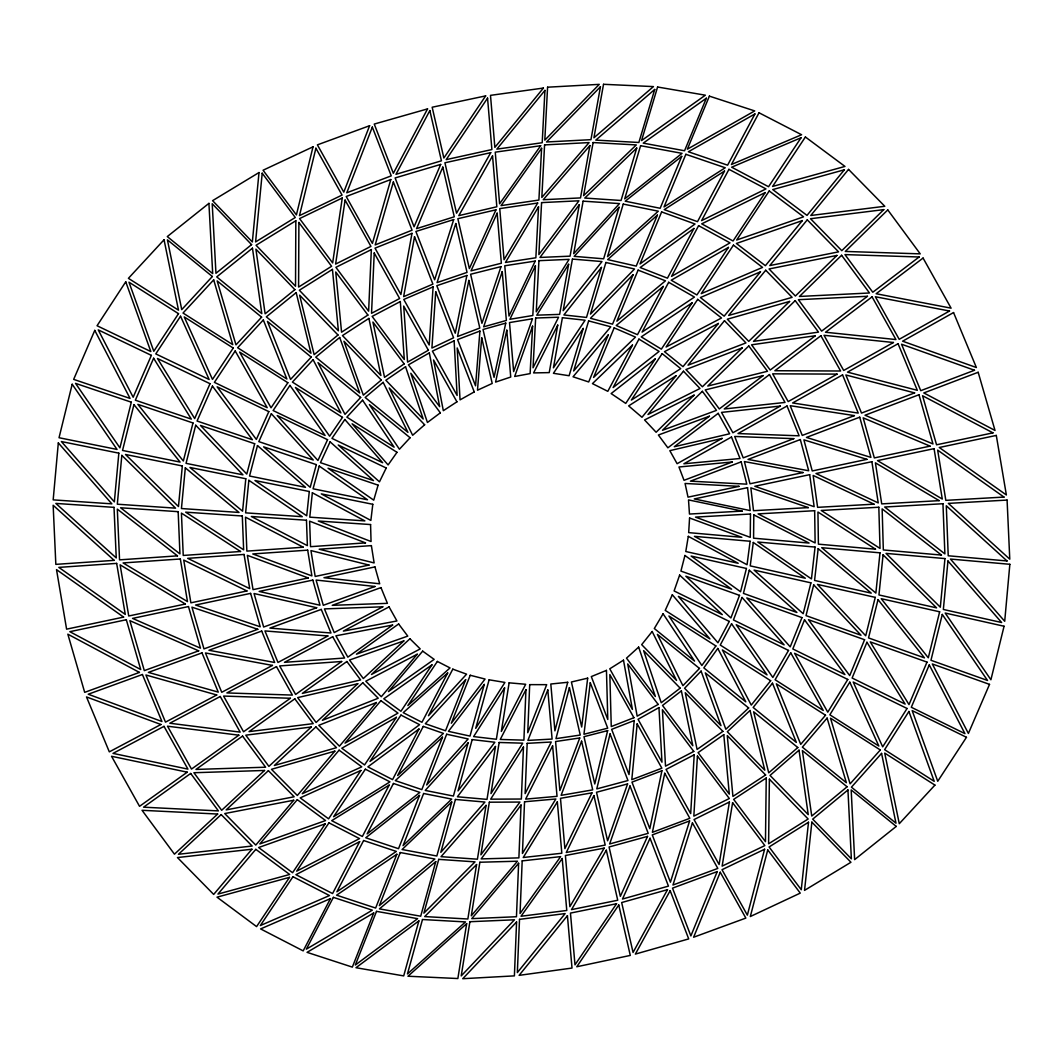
<?xml version="1.0" encoding="UTF-8"?>
<svg xmlns="http://www.w3.org/2000/svg" width="1063" height="1063" viewBox="0 0 1063 1063"><rect width="100%" height="100%" fill="white"/><g stroke="black" fill="none" stroke-linecap="round" stroke-linejoin="round"><path stroke-width="1.5" d="M295.833 220.759L295.527 286.253L256.063 245.261L295.833 220.759M298.889 222.473L298.597 287.063L331.59 266.282L298.889 222.473M750.478 514.014L750.252 537.346L695.508 517.11L750.478 514.014M753.813 514.904L753.574 538.184L809.089 543.06L753.813 514.904M766.237 778.01L765.466 841.644L733.656 799.376L766.237 778.01M769.386 779.192L768.602 843.796L808.159 819.015L769.386 779.192M518.624 863.249L516.459 916.731L471.773 918.645L518.624 863.249M521.029 805.023L518.89 857.881L481.18 858.904L521.029 805.023M523.461 747.09L521.362 799.031L490.668 799.163L523.461 747.09M516.578 921.966L514.399 975.874L462.75 978.704L516.578 921.966M525.946 689.701L523.9 740.154L500.248 739.449L525.946 689.701M519.515 919.349L517.349 972.592L565.131 913.582L519.515 919.349M522.185 860.884L520.059 913.502L560.653 856.619L522.185 860.884M524.537 801.768L522.438 853.469L555.829 798.991L524.537 801.768M527.168 743.343L525.122 793.623L551.272 742.014L527.168 743.343M529.693 684.638L527.753 732.699L546.688 684.665L529.693 684.638M371.346 249.592L368.622 311.167L335.895 267.318L371.346 249.592M374.229 252.994L371.545 313.293L399.635 298.504L374.229 252.994M535.407 265.816L532.815 315.498L509.921 319.285L535.407 265.816M538.529 206.82L535.858 257.778L505.483 262.441L538.529 206.82M541.599 148.288L538.901 200.057L501.045 205.611L541.599 148.288M532.59 326.168L530.118 373.605L514.678 376.475L532.59 326.168M544.934 90.395L542.196 142.721L496.859 149.139L544.934 90.395M541.585 202.608L538.875 254.589L578.936 200.801L541.585 202.608M544.575 144.9L541.838 197.439L589.101 142.588L544.575 144.9M547.578 87.193L544.814 140.13L599.253 84.362L547.578 87.193M535.646 318.023L533.041 367.785L558.58 317.226L535.646 318.023M538.928 260.674L536.244 311.818L569.077 259.372L538.928 260.674M689.568 517.987L688.678 532.629L741.828 537.307L689.568 517.987M694.205 754.783L690.684 813.594L666.049 769.426L694.205 754.783M697.421 756.085L693.833 816.132L729.324 798.499L697.421 756.085M433.106 286.89L429.186 345.01L403.767 299.46L433.106 286.89M435.71 291.727L431.91 348.053L453.582 337.782L435.71 291.727M479.918 331.058L475.546 385.829L457.595 339.562L479.918 331.058M481.672 337.795L477.486 390.214L492.209 383.451L481.672 337.795M58.319 442.912L53.177 499.876L111.841 503.849L58.319 442.912M1009.85 564.294L1004.708 621.284L950.468 559.072L1009.85 564.294M118.843 453.157L114.339 501.856L61.388 441.557L118.843 453.157M121.833 455.363L117.315 504.207L175.541 508.154L121.833 455.363M182.331 465.953L178.464 506.533L125.514 454.486L182.331 465.953M185.321 467.84L181.441 508.539L239.029 512.446L185.321 467.84M259.013 172.538L252.343 241.965L212.587 200.668L259.013 172.538M262.202 173.216L255.598 241.926L295.262 217.503L262.202 173.216M634.212 720.541L629.03 774.595L611.65 729.364L634.212 720.541M637.162 723.903L631.807 779.657L661.877 768.217L637.162 723.903M944.954 558.58L940.317 607.199L886.037 553.398L944.954 558.58M947.97 560.972L943.346 609.458L1001.638 622.519L947.97 560.972M245.805 478.749L242.577 511.183L189.932 467.468L245.805 478.749M248.862 480.303L245.619 512.858L302.264 516.684L248.862 480.303M879.991 552.826L875.859 593.061L821.726 547.697L879.991 552.826M883.074 554.833L878.955 594.961L936.596 607.877L883.074 554.833M309.293 491.505L306.715 515.794L254.961 480.529L309.293 491.505M312.363 492.794L309.771 517.163L364.875 520.897L312.363 492.794M808.505 822.244L801.263 889.731L769.081 846.959L808.505 822.244M811.866 822.137L804.545 890.369L850.945 862.266L811.866 822.137M815.069 547.06L811.454 578.923L757.786 542.024L815.069 547.06M818.178 548.667L814.577 580.438L871.235 593.127L818.178 548.667M372.794 504.287L370.867 520.432L321.305 493.896L372.794 504.287M587.68 678.154L581.687 727.026L571.402 681.994L587.68 678.154M590.271 682.738L583.946 734.267L607.717 728.168L590.271 682.738M750.119 541.253L747.05 564.745L694.431 536.35L750.119 541.253M753.295 542.462L750.226 565.875L805.316 578.232L753.295 542.462M342.273 197.997L332.653 262.92L299.567 218.593L342.273 197.997M345.09 200.083L335.616 264.076L370.947 246.403L345.09 200.083M466.657 923.667L457.861 978.531L407.979 976.233L466.657 923.667M504.593 687.894L496.368 739.263L473.62 736.593L504.593 687.894M476.569 864.564L467.853 919.003L424.695 916.585L476.569 864.564M486.043 805.369L477.42 859.196L441.039 856.672L486.043 805.369M495.478 746.478L487 799.376L457.409 796.772L495.478 746.478M469.899 921.714L461.222 975.914L514.465 919.801L469.899 921.714M489.339 802.193L480.901 854.811L519.927 802.06L489.339 802.193M479.878 862.239L471.294 915.801L517.468 861.216L479.878 862.239M499.158 742.479L490.973 793.569L522.717 743.17L499.158 742.479M509.124 682.831L501.337 731.437L525.693 684.28L509.124 682.831M688.293 536.35L685.781 551.524L738.187 563.27L688.293 536.35M729.417 801.994L719.106 864.498L694.033 819.573L729.417 801.994M732.606 802.711L722.136 866.119L764.855 845.577L732.606 802.711M557.743 325.119L549.226 372.608L533.599 372.914L557.743 325.119M568.625 264.288L559.63 314.382L536.762 315.166L568.625 264.288M579.308 204.667L570.06 256.156L539.991 257.445L579.308 204.667M589.899 145.578L580.504 197.917L543.246 199.711L589.899 145.578M600.449 86.767L590.948 139.678L546.528 141.977L600.449 86.767M593.127 142.548L583.6 195.645L636.299 144.927L593.127 142.548M603.532 84.296L593.925 137.791L653.453 86.595L603.532 84.296M572.426 259.08L563.164 310.688L601.99 261.564L572.426 259.08M583.109 201.159L573.688 253.672L619.49 203.591L583.109 201.159M562.407 317.717L553.411 367.838L585.088 320.215L562.407 317.717M411.992 233.355L400.897 294.504L375.013 248.144L411.992 233.355M414.53 236.757L403.648 296.657L432.907 284.127L414.53 236.757M466.87 275.476L455.243 333.197L436.813 285.695L466.87 275.476M468.836 280.433L457.528 336.533L479.812 328.042L468.836 280.433M661.93 770.741L649.825 828.635L631.967 782.142L661.93 770.741M664.734 773.279L652.39 832.342L689.847 818.311L664.734 773.279M505.762 323.112L494.056 377.338L483.027 329.49L505.762 323.112M506.785 330.194L495.584 382.095L510.732 377.033L506.785 330.194M607.651 730.613L594.775 783.976L583.986 736.686L607.651 730.613M610.056 733.922L596.781 788.905L627.967 780.534L610.056 733.922M313.014 146.814L296.404 214.912L263.066 170.239L313.014 146.814M315.91 148.235L299.487 215.616L342.06 195.087L315.91 148.235M72.191 384.248L59.036 437.73L117.036 449.436L72.191 384.248M1004.07 626.24L990.902 679.762L945.18 613.045L1004.07 626.24M875.248 597.366L865.72 635.78L817.46 584.411L875.248 597.366M878.025 599.612L868.524 637.92L924.465 657.864L878.025 599.612M939.652 611.796L928.305 657.784L881.227 598.708L939.652 611.796M942.283 614.427L930.962 660.282L987.527 680.453L942.283 614.427M131.307 402.186L119.92 447.868L75.539 383.358L131.307 402.186M133.951 404.644L122.537 450.446L180.085 462.073L133.951 404.644M810.91 582.843L803.203 613.71L754.079 570.1L810.91 582.843M813.7 584.863L806.02 615.623L861.003 635.236L813.7 584.863M746.425 568.466L740.552 591.746L691.136 556.069L746.425 568.466M749.269 570.193L743.422 593.393L796.905 612.461L749.269 570.193M192.988 422.968L183.341 460.983L137.845 404.352L192.988 422.968M195.712 425.227L186.038 463.348L242.949 474.842L195.712 425.227M684.931 555.471L680.918 571.097L731.636 589.181L684.931 555.471M254.682 443.736L246.789 474.085L200.469 425.439L254.682 443.736M257.472 445.596L249.539 476.025L305.519 487.332L257.472 445.596M764.603 849.231L747.355 915.137L722.016 869.707L764.603 849.231M767.752 849.922L750.319 916.532L800.253 893.119L767.752 849.922M567.722 682.287L554.913 730.852L550.807 684.014L567.722 682.287M569.409 687.628L555.962 738.639L580.239 735.051L569.409 687.628M316.349 464.637L310.21 487.306L263.611 446.832L316.349 464.637M319.219 466.046L313.067 488.794L367.519 499.783L319.219 466.046M418.888 920.89L403.701 975.9L355.972 967.715L418.888 920.89M451.748 801.98L436.827 856.007L402.106 849.51L451.748 801.98M468.079 742.904L453.409 796.054L425.227 790.42L468.079 742.904M484.276 684.426L470.005 736.088L448.427 731.357L484.276 684.426M435.764 861.615L420.696 916.213L379.451 908.878L435.764 861.615M438.74 859.356L423.885 913.144L475.015 861.867L438.74 859.356M455.429 799.456L440.826 852.313L484.914 802.06L455.429 799.456M422.489 919.522L407.461 973.934L465.514 921.927L422.489 919.522M472.198 739.596L458.02 790.899L494.853 742.253L472.198 739.596M489.113 679.802L475.706 728.354L504.912 682.433L489.113 679.802M390.812 179.527L372.395 243.4L346.219 196.496L390.812 179.527M393.363 181.972L375.199 244.915L412.059 230.193L393.363 181.972M378.096 485.14L373.738 500.168L328.029 468.238L378.096 485.14M619.051 207.285L603.625 258.814L574.166 256.342L619.051 207.285M636.737 148.049L621.044 200.482L584.783 198.05L636.737 148.049M583.242 328.454L569.104 375.731L553.424 373.299L583.242 328.454M601.472 267.411L586.497 317.438L563.895 314.954L601.472 267.411M654.728 89.451L638.863 142.482L595.812 140.117L654.728 89.451M657.585 87.007L641.547 140.582L705.354 95.192L657.585 87.007M623.237 204.083L607.518 256.635L658.289 211.192L623.237 204.083M640.604 145.697L624.699 198.861L682.034 153.351L640.604 145.697M605.91 262.481L590.457 314.09L634.531 269.005L605.91 262.481M588.636 320.906L573.648 370.987L610.787 326.806L588.636 320.906M689.608 820.942L670.421 882.184L652.27 834.92L689.608 820.942M692.425 822.895L672.972 885.001L717.817 868.418L692.425 822.895M453.702 219.576L434.634 279.768L415.885 231.468L453.702 219.576M455.775 223.549L437.066 282.599L467.042 272.407L455.775 223.549M501.032 266.614L481.938 323.311L470.617 274.254L501.032 266.614M502.241 271.623L483.665 326.819L506.36 320.455L502.241 271.623M679.629 575.096L674.101 590.948L722.309 614.64L679.629 575.096M627.582 783.923L607.598 840.793L596.516 792.254L627.582 783.923M630 785.969L609.617 843.969L648.204 833.339L630 785.969M532.457 318.78L513.642 371.585L509.509 322.567L532.457 318.78M579.76 737.961L559.869 790.527L555.577 741.536L579.76 737.961M581.594 741.19L561.105 795.35L592.702 789.862L581.594 741.19M739.516 595.36L730.892 617.948L685.834 576.212L739.516 595.36M742.04 597.446L733.443 619.955L784.135 644.856L742.04 597.446M369.618 125.713L343.787 192.124L317.399 144.86L369.618 125.713M372.329 127.095L346.777 192.788L391.25 175.86L372.329 127.095M419.513 795.456L398.519 848.699L365.725 837.764L419.513 795.456M442.487 737.191L421.825 789.61L395.303 780.614L442.487 737.191M373.711 912.944L352.345 967.117L307.061 952.342L373.711 912.944M396.858 854.253L375.638 908.041L336.599 895.179L396.858 854.253M465.66 679.709L445.53 730.759L425.306 723.717L465.66 679.709M376.501 911.35L355.334 965.018L417.613 918.671L376.501 911.35M446.673 734.241L426.675 784.972L468.172 738.958L446.673 734.241M400.273 852.539L379.345 905.623L434.873 859.01L400.273 852.539M423.632 793.49L403.05 845.683L451.709 799.097L423.632 793.49M470.231 675.271L451.31 723.252L485.073 679.044L470.231 675.271M547.804 689.953L527.899 740.406L552.109 739.064L547.804 689.953M801.967 617.616L790.221 646.849L746.797 597.938L801.967 617.616M804.518 619.809L792.812 648.948L844.926 674.567L804.518 619.809M717.219 871.594L690.87 935.918L672.507 888.137L717.219 871.594M720.249 872.231L693.621 937.234L745.841 918.087L720.249 872.231M864.578 639.727L849.709 675.603L808.465 619.716L864.578 639.727M866.93 642.265L852.114 678.021L905.131 704.078L866.93 642.265M657.372 215.125L636.219 266.095L607.691 259.598L657.372 215.125M681.715 156.367L660.163 208.282L625.23 201.199L681.715 156.367M633.07 274.719L612.54 324.162L590.47 318.289L633.07 274.719M706.35 98.221L684.545 150.76L643.248 143.133L706.35 98.221M608.182 334.991L588.689 381.962L573.037 376.794L608.182 334.991M709.38 96.135L687.362 149.192L754.69 110.924L709.38 96.135M661.624 211.922L640.032 263.93L695.016 224.001L661.624 211.922M685.861 154.308L664.016 206.94L725.232 167.768L685.861 154.308M614.162 327.869L593.579 377.445L635.488 337.091L614.162 327.869M638.092 270.122L616.899 321.172L665.465 280.805L638.092 270.122M927.002 662.103L908.998 704.583L870.252 641.879L927.002 662.103M929.261 664.907L911.31 707.267L964.938 733.629L929.261 664.907M440.693 164.406L414.065 226.804L395.117 177.946L440.693 164.406M442.806 167.117L416.563 228.651L454.273 216.799L442.806 167.117M94.78 330.367L73.666 379.385L130.058 398.426L94.78 330.367M989.52 684.373L968.393 733.443L932.317 663.976L989.52 684.373M151.371 355.361L133.167 397.243L98.234 329.875L151.371 355.361M153.617 358.231L135.36 400.206L191.313 419.101L153.617 358.231M210.022 383.703L194.675 418.556L157.47 358.497L210.022 383.703M212.441 386.095L197.054 421.028L252.396 439.723L212.441 386.095M268.833 411.607L256.342 439.431L217.131 386.812L268.833 411.607M271.344 413.72L258.814 441.623L313.266 460L271.344 413.72M495.969 209.823L469.368 268.554L457.861 218.699L495.969 209.823M497.139 213.185L471.002 270.852L501.351 263.239L497.139 213.185M647.54 836.382L620.34 896.335L609.072 846.985L647.54 836.382M650.051 838.242L622.48 899.032L668.454 886.117L650.051 838.242M672.321 594.775L665.212 610.388L709.964 638.929L672.321 594.775M327.563 439.697L317.943 460.492L277.204 415.54L327.563 439.697M330.101 441.823L320.455 462.671L373.498 480.582L330.101 441.823M535.221 261.086L509.004 316.056L504.779 265.777L535.221 261.086M591.971 792.852L564.891 848.619L560.48 798.326L591.971 792.852M593.911 795.589L566.287 852.486L605.206 845.058L593.911 795.589M386.214 468.012L379.464 481.831L338.233 444.998L386.214 468.012M552.614 745.867L525.64 799.124L557.039 796.333L552.614 745.867M359.653 841.67L332.573 893.558L295.952 874.676L359.653 841.67M389.178 785.105L362.363 836.475L331.696 820.663L389.178 785.105M447.696 672.972L421.958 722.295L403.222 712.662L447.696 672.972M330.46 898.607L303.181 950.88L260.608 928.916L330.46 898.607M418.968 729.032L392.566 779.617L367.864 766.888L418.968 729.032M333.383 897.358L306.343 949.166L372.316 910.18L333.383 897.358M452.798 669.145L428.469 715.744L466.591 674.168L452.798 669.145M363.626 840.527L336.878 891.791L396.313 851.423L363.626 840.527M393.456 783.458L367.12 833.91L419.872 792.413L393.456 783.458M423.287 726.388L397.655 775.512L443.43 733.404L423.287 726.388M427.565 108.891L393.35 173.309L374.242 124.065L427.565 108.891M429.837 110.579L395.981 174.319L441.437 160.819L429.837 110.579M729.284 621.43L717.937 642.783L678.407 596.423L729.284 621.43M731.557 623.782L720.249 645.042L767.048 674.885L731.557 623.782M693.953 228.465L667.444 278.174L640.165 267.531L693.953 228.465M724.514 171.05L697.501 221.662L664.229 209.624L724.514 171.05M754.929 113.94L727.61 165.177L688.372 151.77L754.929 113.94M663.232 286.425L637.481 334.699L616.221 325.504L663.232 286.425M632.472 345.076L607.81 391.33L592.45 383.623L632.472 345.076M698.604 225.662L671.55 276.367L730.015 242.869L698.604 225.662M668.667 282.293L642.092 332.108L694.445 297.069L668.667 282.293M728.966 169.323L701.593 220.626L765.958 188.908L728.966 169.323M759.022 112.771L731.437 164.499L801.595 134.735L759.022 112.771M638.943 339.11L613.112 387.557L659.1 351.415L638.943 339.11M667.498 889.678L633.056 952.435L621.669 902.54L667.498 889.678M670.168 890.661L635.355 954.096L688.704 938.908L670.168 890.661M490.734 152.673L456.545 213.185L444.919 162.785L490.734 152.673M492.541 155.902L458.804 215.63L496.833 206.767L492.541 155.902M788.52 650.436L772.854 677.476L736.221 624.725L788.52 650.436M790.726 652.802L775.113 679.749L823.24 710.443L790.726 652.802M604.183 848.115L569.874 906.673L565.396 855.516L604.183 848.115M606.322 850.214L571.509 909.622L617.736 900.241L606.322 850.214M537.679 203.046L504.048 259.691L499.743 208.614L537.679 203.046M663.086 613.789L654.303 628.525L694.551 661.093L663.086 613.789M847.782 679.443L827.771 712.17L794.566 653.293L847.782 679.443M849.802 682.18L829.858 714.801L878.849 746.04L849.802 682.18M557.331 801.887L523.235 857.509L561.822 853.23L557.331 801.887M907.058 708.49L882.689 746.851L853.204 682.021L907.058 708.49M908.905 711.453L884.615 749.694L934.204 781.318L908.905 711.453M125.753 281.801L97.052 325.743L150.813 351.534L125.753 281.801M966.466 737.297L937.739 781.265L912.174 710.602L966.466 737.297M178.504 313.665L153.803 351.268L128.982 282.2L178.504 313.665M180.537 316.229L155.783 353.899L209.145 379.504L180.537 316.229M233.235 348.053L212.48 379.398L184.231 316.92L233.235 348.053M235.202 350.949L214.394 382.361L267.198 407.7L235.202 350.949M801.05 137.752L768.549 186.729L731.663 167.197L801.05 137.752M728.447 247.4L696.903 294.943L671.205 280.22L728.447 247.4M765.161 192.602L733.045 240.995L701.739 223.841L765.161 192.602M692.066 302.889L661.359 349.156L641.255 336.878L692.066 302.889M655.3 358.856L625.735 403.409L611.132 393.562L655.3 358.856M769.227 190.955L736.686 240.012L803.575 216.825L769.227 190.955M733.443 245.128L701.261 293.627L762.543 267.411L733.443 245.128M697.7 299.341L666.063 347.03L721.525 317.996L697.7 299.341M805.395 136.994L772.588 186.437L844.965 166.426L805.395 136.994M662.169 353.634L631.356 400.073L680.719 368.662L662.169 353.634M289.495 877.347L256.582 926.604L217.011 897.172L289.495 877.347M325.238 823.825L292.577 872.723L258.615 847.53L325.238 823.825M360.889 770.462L328.573 818.842L300.204 797.875L360.889 770.462M396.379 717.326L364.556 764.961L341.808 748.232L396.379 717.326M431.95 664.853L400.924 711.28L383.783 698.79L431.95 664.853M292.963 876.723L260.342 925.554L329.477 895.551L292.963 876.723M328.959 822.842L296.683 871.155L359.52 838.601L328.959 822.842M400.964 715.08L369.99 761.427L419.606 724.674L400.964 715.08M365.366 769.187L333.596 816.756L389.975 781.863L365.366 769.187M437.358 661.425L407.873 705.553L450.034 667.923L437.358 661.425M287.86 382.72L271.052 407.807L239.613 352.066L287.86 382.72M289.973 385.391L273.111 410.544L325.105 435.485L289.973 385.391M485.658 95.896L443.869 158.015L432.163 107.23L485.658 95.896M487.558 98.141L446.194 159.636L491.89 149.551L487.558 98.141M616.553 903.736L574.99 964.832L570.459 913.09L616.553 903.736M618.772 904.998L576.771 966.759L630.293 955.424L618.772 904.998M342.499 417.36L329.636 436.202L295.461 387.464L342.499 417.36M344.85 419.5L331.962 438.381L382.667 462.711L344.85 419.5M396.991 452.32L388.101 464.93L352.092 423.792L396.991 452.32M540.682 145.724L499.61 203.777L495.252 152.168L540.682 145.724M562.221 858.532L521.029 916.253L566.778 910.473L562.221 858.532M715.877 645.945L701.872 665.491L668.933 616.009L715.877 645.945M717.791 648.417L703.839 667.896L745.788 701.832L717.791 648.417M652.164 631.502L641.68 644.656L676.52 680.413L652.164 631.502M770.662 680.719L751.262 705.088L722.348 649.918L770.662 680.719M772.482 683.19L753.162 707.466L796.346 742.412L772.482 683.19M567.416 915.695L519.116 975.356L572.014 968.061L567.416 915.695M543.406 88.056L494.866 147.372L490.495 95.351L543.406 88.056M802.326 220.612L765.387 265.697L736.38 243.48L802.326 220.612M760.483 271.822L724.155 316.163L700.384 297.534L760.483 271.822M718.389 323.458L682.991 366.669L664.468 351.667L718.389 323.458M844.367 169.788L807.003 215.39L772.748 189.586L844.367 169.788M675.988 375.771L641.986 417.281L628.658 405.893L675.988 375.771M724.474 320.707L688.027 365.194L745.947 342.911L724.474 320.707M765.719 270.228L728.66 315.445L792.134 297.348L765.719 270.228M807.269 219.842L769.798 265.564L838.587 251.851L807.269 219.842M848.54 169.402L810.79 215.483L884.788 206.288L848.54 169.402M683.469 371.213L647.978 414.53L699.999 388.5L683.469 371.213M251.904 849.231L213.676 894.421L177.455 857.549L251.904 849.231M334.858 751.142L297.334 795.483L271.464 769.306L334.858 751.142M293.72 800.24L255.784 845.085L224.731 813.554L293.72 800.24M376.368 702.537L339.456 746.173L318.767 725.325L376.368 702.537M417.228 654.237L381.298 696.717L365.792 681.21L417.228 654.237M380.913 700.676L345.01 743.117L397.987 713.114L380.913 700.676M422.675 651.141L388.46 691.588L434.169 659.379L422.675 651.141M297.295 799.668L259.837 843.929L325.57 820.556L297.295 799.668M339.11 750.172L302.264 793.729L361.779 766.835L339.11 750.172M255.811 849.337L217.955 894.076L289.681 874.464L255.811 849.337M825.526 715.213L800.718 744.366L776.322 683.841L825.526 715.213M827.094 718.083L802.379 747.13L846.374 782.727L827.094 718.083M880.31 749.973L850.094 783.856L830.522 718.216L880.31 749.973M881.572 753.388L851.436 787.165L895.976 823.187L881.572 753.388M164.047 239.773L128.41 278.333L178.504 310.17L164.047 239.773M212.348 276.5L181.746 309.599L167.423 239.866L212.348 276.5M213.69 279.861L183.022 313.04L232.757 344.638L213.69 279.861M934.922 785.105L899.285 823.692L884.722 753.096L934.922 785.105M261.618 317.159L235.986 344.864L217.158 280.898L261.618 317.159M263.332 319.95L237.634 347.734L286.877 379.026L263.332 319.95M311.22 357.115L290.558 379.438L267.438 321.411L311.22 357.115M313.107 359.706L292.405 382.082L340.891 412.896L313.107 359.706M360.663 397.429L344.983 414.344L317.97 362.616L360.663 397.429M362.576 400.18L346.857 417.134L394.134 447.178L362.576 400.18M410.092 437.743L399.422 449.237L369.419 404.565L410.092 437.743M699.481 668.428L682.911 685.675L657.386 634.385L699.481 668.428M701.088 671.098L684.585 688.279L720.98 725.644L701.088 671.098M742.187 347.893L702.391 386.786L685.914 369.539L742.187 347.893M789.596 301.44L748.737 341.369L727.318 319.206L789.596 301.44M883.778 209.624L841.79 250.669L810.524 218.726L883.778 209.624M694.086 395.144L656.123 432.256L644.563 419.938L694.086 395.144M836.913 255.426L795.39 296.019L769.041 268.966L836.913 255.426M887.778 209.929L845.298 251.439L920.226 253.858L887.778 209.929M702.377 391.304L662.501 430.276L716.489 410.371L702.377 391.304M748.79 345.953L707.785 386.028L767.499 371.266L748.79 345.953M795.204 300.616L753.508 341.356L818.497 332.134L795.204 300.616M841.604 255.266L799.456 296.457L869.481 292.989L841.604 255.266M748.644 707.945L725.843 729.258L705.274 672.866L748.644 707.945M750.04 710.469L727.318 731.703L764.802 770.197L750.04 710.469M217.649 814.045L174.452 854.174L142.043 810.298L217.649 814.045M264.541 770.462L221.675 810.285L193.918 772.735L264.541 770.462M311.286 727.012L268.899 766.383L245.792 735.171L311.286 727.012M357.779 683.761L316.11 722.468L297.653 697.607L357.779 683.761M403.847 640.896L363.32 678.553L349.514 660.03L403.847 640.896M409.919 638.77L371.479 674.474L420.23 648.922L409.919 638.77M362.789 682.778L322.368 720.329L378.229 698.232L362.789 682.778M221.184 814.59L178.478 854.267L252.144 846.028L221.184 814.59M268.394 770.662L226.167 809.9L294.185 796.772L268.394 770.662M315.897 726.893L274.36 765.48L336.506 747.674L315.897 726.893M638.65 647.101L626.506 658.156L655.353 696.478L638.65 647.101M424.642 424.775L412.643 435.272L389.204 387.955L424.642 424.775M797.808 747.528L768.722 772.841L753.627 711.785L797.808 747.528M799.017 750.172L770.037 775.419L808.239 814.63L799.017 750.172M381.285 380.049L363.333 395.144L343.934 341.25L381.285 380.049M383.158 382.335L365.167 397.482L407.94 432.362L383.158 382.335M847.091 786.779L811.747 816.052L802.379 750.611L847.091 786.779M847.942 789.955L812.703 819.135L851.37 858.838L847.942 789.955M337.994 335.018L314.143 354.657L299.633 295.169L337.994 335.018M339.682 337.463L315.751 357.155L359.679 392.978L339.682 337.463M294.876 289.641L265.125 313.798L255.904 249.154L294.876 289.641M296.178 292.617L266.335 316.84L310.954 353.222L296.178 292.617M251.586 244.636L215.948 273.284L212.215 203.737L251.586 244.636M252.463 248.171L216.732 276.898L261.804 313.651L252.463 248.171M208.919 203.365L167.29 236.584L212.693 273.603L208.919 203.365M896.255 826.403L854.639 859.608L851.184 789.942L896.255 826.403M680.161 688.146L661.239 702.736L643.62 650.636L680.161 688.146M681.37 690.91L662.515 705.447L692.824 745.748L681.37 690.91M709.433 416.204L667.87 447.815L658.382 435.019L709.433 416.204M815.294 335.762L770.21 370.044L751.554 344.811L815.294 335.762M763.128 375.611L719.292 408.949L705.207 389.922L763.128 375.611M867.461 296.285L821.619 331.138L798.379 299.7L867.461 296.285M919.136 256.994L872.776 292.245L844.965 254.602L919.136 256.994M718.203 413.334L674.274 446.739L729.617 433.77L718.203 413.334M769.453 374.575L724.235 408.963L785.025 402.439L769.453 374.575M820.888 335.722L774.874 370.721L840.607 371L820.888 335.722M872.072 296.856L825.526 332.241L895.936 339.549L872.072 296.856M923.069 258.057L876.151 293.733L951.093 308.164L923.069 258.057M440.348 412.829L427.432 422.476L410.81 373.259L440.348 412.829M341.675 661.492L295.62 694.458L279.675 665.93L341.675 661.492M187.247 772.176L139.545 806.325L111.549 756.285L187.247 772.176M238.843 735.184L191.499 769.081L167.516 726.202L238.843 735.184M290.398 698.258L243.56 731.782L223.589 696.066L290.398 698.258M392.619 625.071L347.827 657.147L335.895 635.807L392.619 625.071M398.638 623.968L356.424 654.183L407.754 636.112L398.638 623.968M242.577 736.088L195.977 769.439L265.617 767.207L242.577 736.088M294.823 698.829L249.021 731.623L313.226 723.624L294.823 698.829M346.87 661.505L302.357 693.382L360.623 679.961L346.87 661.505M190.689 773.452L143.571 807.189L218.393 810.896L190.689 773.452M722.893 731.371L697.089 749.415L685.236 692.717L722.893 731.371M723.783 734.639L698.072 752.617L729.311 794.141L723.783 734.639M404.166 363.905L384.54 377.338L372.914 322.036L404.166 363.905M405.548 366.748L385.842 380.235L423.194 419.021L405.548 366.748M765.612 774.967L732.925 796.4L727.278 735.596L765.612 774.967M367.891 315.073L341.568 332.201L335.735 271.995L367.891 315.073M368.888 318.395L342.472 335.576L380.886 375.478L368.888 318.395M456.931 401.827L443.324 410.69L433.558 359.972L456.931 401.827M623.489 660.163L609.763 668.813L632.419 709.433L623.489 660.163M332.44 269.391L299.341 290.239L338.393 330.806L332.44 269.391M428.376 350.259L407.567 362.111L403.714 306.064L428.376 350.259M429.332 352.916L408.431 364.822L439.67 406.677L429.332 352.916M474.244 391.902L460.04 399.887L457.196 347.973L474.244 391.902M722.109 438.408L677.118 463.707L669.823 450.659L722.109 438.408M780.362 406.066L732.885 432.761L721.511 412.391L780.362 406.066M837.059 374.11L788.175 401.588L772.655 373.831L837.059 374.11M893.438 342.499L843.69 370.469L824.024 335.297L893.438 342.499M949.525 311.021L899.192 339.323L875.38 296.75L949.525 311.021M731.477 437.026L683.881 463.787L740.021 458.512L731.477 437.026M787.032 405.986L738.014 433.558L799.137 435.817L787.032 405.986M842.56 374.88L792.626 402.957L858.226 413.095L842.56 374.88M898.062 343.721L847.53 372.143L917.316 390.32L898.062 343.721M953.551 312.562L902.62 341.196L976.379 367.532L953.551 312.562M658.17 704.424L637.162 716.156L627.702 663.923L658.17 704.424M658.954 707.599L638.039 719.292L661.97 762.184L658.954 707.599M160.912 724.501L109.316 751.86L86.502 696.943L160.912 724.501M216.719 694.976L165.496 722.136L145.937 675.005L216.719 694.976M272.434 665.411L221.742 692.292L205.438 652.961L272.434 665.411M327.882 635.98L277.974 662.448L264.939 630.93L327.882 635.98M382.8 606.814L334.207 632.578L324.441 608.9L382.8 606.814M164.008 726.348L113.01 753.388L187.925 769.12L164.008 726.348M220.254 696.504L169.814 723.239L240.158 732.115L220.254 696.504M276.486 666.634L226.884 692.93L292.391 695.082L276.486 666.634M332.706 636.75L284.472 662.329L344.598 658.024L332.706 636.75M389.058 606.88L343.376 631.103L396.937 620.965L389.058 606.88M400.313 301.56L372.13 316.402L404.285 359.493L400.313 301.56M693.78 751.435L665.518 766.144L662.408 709.739L693.78 751.435M454.127 340.838L432.402 351.149L457.117 395.436L454.127 340.838M606.455 670.381L591.307 676.586L607.784 719.465L606.455 670.381M633.907 717.711L611.252 726.561L609.843 674.58L633.907 717.711M732.301 461.98L684.027 480.317L678.951 466.989L732.301 461.98M793.795 438.647L743.21 457.861L734.692 436.455L793.795 438.647M854.4 415.62L802.259 435.418L790.208 405.694L854.4 415.62M914.618 392.898L861.508 413.069L845.882 374.987L914.618 392.898M974.505 370.256L920.744 390.679L901.544 344.226L974.505 370.256M741.19 461.86L690.432 481.154L746.797 484.17L741.19 461.86M800.319 439.551L748.033 459.415L808.704 470.763L800.319 439.551M859.728 417.188L806.458 437.425L870.916 457.396L859.728 417.188M918.964 394.745L865.03 415.234L932.969 443.949L918.964 394.745M978.173 372.276L923.813 392.938L995.021 430.462L978.173 372.276M139.426 672.414L84.681 692.345L67.846 634.186L139.426 672.414M198.688 650.835L144.316 670.62L129.885 620.672L198.688 650.835M257.791 629.296L203.963 648.895L191.938 607.159L257.791 629.296M316.668 607.73L263.651 627.024L254.044 593.526L316.668 607.73M374.96 586.484L323.298 605.299L316.096 580.053L374.96 586.484M142.415 674.5L88.242 694.232L161.935 721.511L142.415 674.5M201.997 652.881L148.382 672.401L218.247 692.106L201.997 652.881M261.697 631.063L208.946 650.277L274.692 662.488L261.697 631.063M321.265 609.405L269.896 628.1L330.992 633.003L321.265 609.405M380.966 587.587L332.241 605.325L387.424 603.346L380.966 587.587M803.083 472.543L749.986 483.785L744.392 461.568L803.083 472.543M739.011 486.349L688.013 497.152L685.064 483.466L739.011 486.349M866.93 459.362L812.238 470.949L803.894 439.843L866.93 459.362M368.994 565.051L315.18 576.452L310.954 550.594L368.994 565.051M930.059 446.128L874.331 457.927L863.183 417.852L930.059 446.128M992.975 432.854L936.556 444.799L922.578 395.755L992.975 432.854M123.614 617.098L66.597 629.163L56.512 569.622L123.614 617.098M185.361 604.01L128.743 615.995L120.119 564.838L185.361 604.01M246.948 590.962L190.888 602.827L183.74 560.081L246.948 590.962M308.243 577.953L253.034 589.646L247.347 555.338L308.243 577.953M747.541 487.665L694.259 498.946L750.199 510.585L747.541 487.665M809.674 474.669L754.823 486.283L814.152 506.692L809.674 474.669M312.814 580.092L259.159 591.44L319.99 605.232L312.814 580.092M374.947 566.911L323.963 577.701L379.717 583.8L374.947 566.911M871.886 461.701L815.999 473.527L878.224 502.905L871.886 461.701M996.297 435.418L939.28 447.496L1006.369 494.973L996.297 435.418M126.324 619.729L69.839 631.688L140.715 669.531L126.324 619.729M188.47 606.561L132.556 618.4L200.469 648.164L188.47 606.561M250.616 593.38L195.565 605.033L260.209 626.771L250.616 593.38M934.071 448.652L877.52 460.624L942.283 499.039L934.071 448.652M114.166 560.347L55.834 564.373L53.15 505.27L114.166 560.347M177.468 555.856L119.548 559.856L117.315 509.124L177.468 555.856M240.544 551.498L183.235 555.444L181.428 513.11L240.544 551.498M303.287 547.219L246.868 551.112L245.513 517.176L303.287 547.219M365.486 542.874L310.542 546.674L309.625 521.162L365.486 542.874M244.052 554.448L187.686 558.341L249.725 588.636L244.052 554.448M371.386 545.625L319.192 549.226L374.136 562.925L371.386 545.625M116.664 563.39L58.824 567.39L125.261 614.401L116.664 563.39M180.338 558.992L123.095 562.938L187.473 601.592L180.338 558.992M307.685 550.156L252.768 553.943L311.897 575.907L307.685 550.156M742.16 511.09L689.462 514.054L688.518 499.916L742.16 511.09M808.305 507.609L753.508 510.705L750.85 487.851L808.305 507.609M873.999 504.168L817.606 507.343L813.142 475.44L873.999 504.168M939.174 500.646L881.719 503.889L875.407 462.83L939.174 500.646M1003.99 497.072L945.831 500.354L937.659 450.141L1003.99 497.072M814.657 510.705L758.078 513.894L815.122 542.941L814.657 510.705M878.822 507.237L821.234 510.479L880.018 548.428L878.822 507.237M1007.086 500.075L948.355 503.384L1009.77 559.165L1007.086 500.075M942.947 503.729L884.682 507.024L944.887 553.889L942.947 503.729M242.298 515.993L185.666 512.167L243.64 549.81L242.298 515.993M306.463 520.232L251.346 516.498L307.38 545.638L306.463 520.232M370.575 524.551L318.275 521.016L371.053 541.532L370.575 524.551M114.007 507.357L55.847 503.424L116.252 557.929L114.007 507.357M178.159 511.675L120.611 507.782L179.939 553.876L178.159 511.675M875.5 549.186L818.404 544.163L817.939 512.021L875.5 549.186M941.446 555.072L883.326 549.956L882.144 508.898L941.446 555.072M1007.033 560.958L948.223 555.776L946.296 505.789L1007.033 560.958"/></g></svg>
